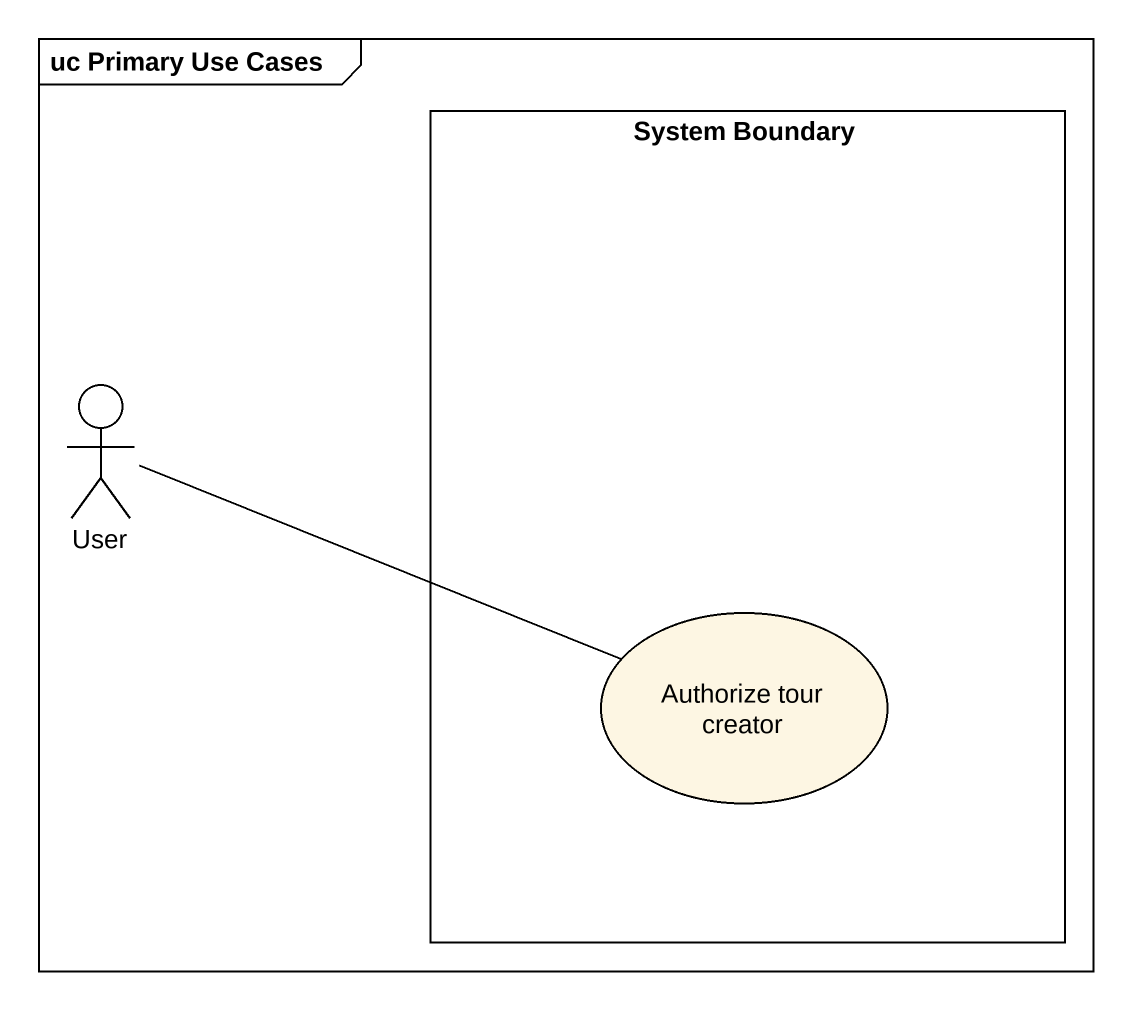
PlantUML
@startuml
mainframe uc Primary Use Cases
rectangle "System Boundary" as System_Boundary {
  usecase "Authorize tour creator" as Authorize_tour_creator
}
actor User
User -right- Authorize_tour_creator
@enduml
